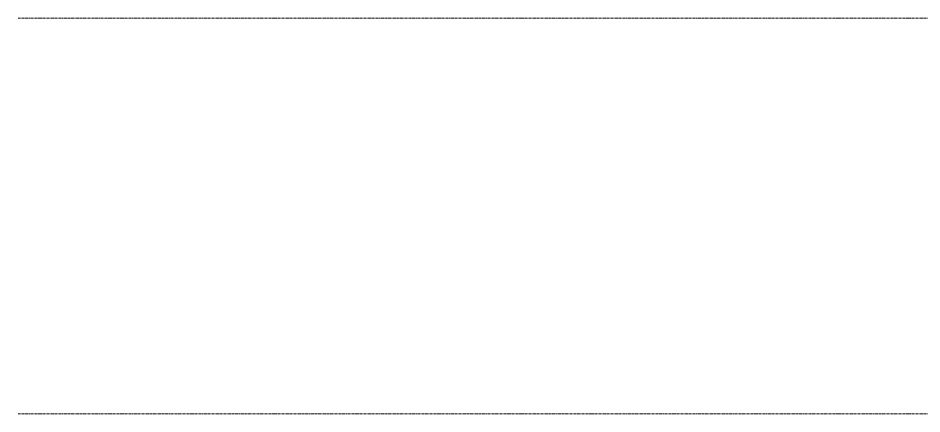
# Model space of a CAD drawing. Header units: inches. Extents: x 1275 to 2881, y -101 to 461.
# Drawn here: x 1275.2 to 1467.3, y 108 to 192 of the extents above; entities that cross this region are included whole.
import ezdxf

# ---------------------------------------------------------------- set-up
doc = ezdxf.new("R2010")
doc.units = ezdxf.units.IN
doc.header["$MEASUREMENT"] = 0
doc.linetypes.add('Grid Line 1_2_', pattern=[0.875, 0.5, -0.125, 0.125, -0.125])
doc.layers.add('0-1', color=7, linetype='Continuous', lineweight=5)
doc.layers.add('A-FLOR-LEVL-1', color=51, linetype='Grid Line 1_2_', lineweight=9)

# ---------------------------------------------------------------- blocks, each defined once
blk = doc.blocks.new('Oakfire_2_Amenities_rvt-1-BUILDING SECTION - EAST_WEST _ PREP KITCHEN - LOOKING SOUTH')
at = {"layer": 'A-FLOR-LEVL-1'}
blk.add_line((1275.24, 192), (2864.59, 192), dxfattribs=at)
blk = doc.blocks.new('Oakfire_2_Kitchen_rvt-1-BUILDING SECTION - EAST_WEST _ PREP KITCHEN - LOOKING SOUTH')
at = {"layer": 'A-FLOR-LEVL-1'}
for p, q in [((1275.24, 192), (2864.59, 192)), ((1275.24, 108), (2864.59, 108))]:
    blk.add_line(p, q, dxfattribs=at)

msp = doc.modelspace()

# ---------------------------------------------------------------- linework, layer by layer
at = {"layer": 'A-FLOR-LEVL-1'}
for p, q in [((1275.24, 192), (2864.59, 192)), ((1275.24, 108), (2864.59, 108))]:
    msp.add_line(p, q, dxfattribs=at)

# ---------------------------------------------------------------- block references
at = {"layer": '0-1'}
for name in ['Oakfire_2_Amenities_rvt-1-BUILDING SECTION - EAST_WEST _ PREP KITCHEN - LOOKING SOUTH', 'Oakfire_2_Kitchen_rvt-1-BUILDING SECTION - EAST_WEST _ PREP KITCHEN - LOOKING SOUTH']:
    msp.add_blockref(name, (0, 0), dxfattribs=at)

doc.saveas('drawing.dxf')
